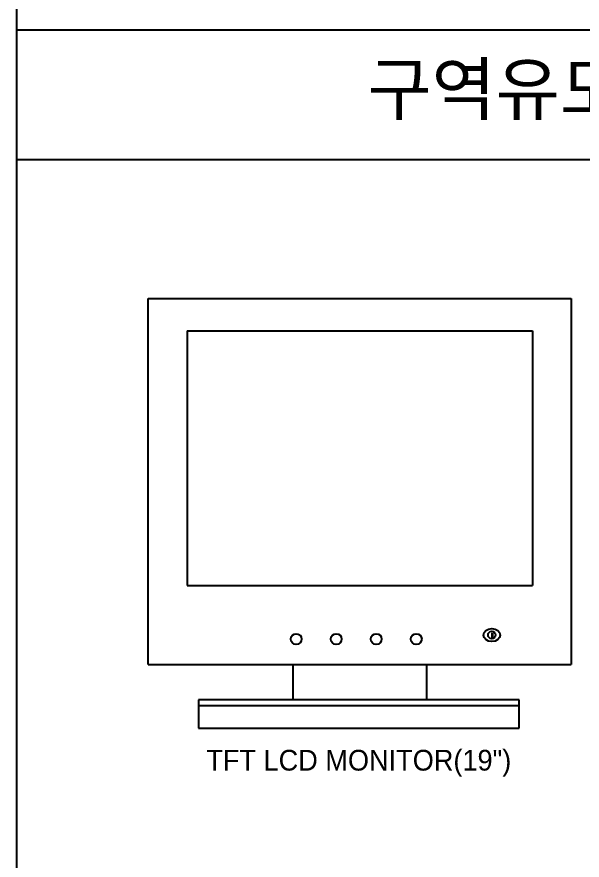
# Model space of a CAD drawing. Header units: millimetres. Extents: x 75184266 to 76346726, y -35850126 to -33679385.
# Drawn here: x 75293916 to 75330293, y -35723518 to -35669242 of the extents above; entities that cross this region are included whole.
import ezdxf
from ezdxf.enums import TextEntityAlignment as Align

# ---------------------------------------------------------------- set-up
doc = ezdxf.new("R2010")
doc.units = ezdxf.units.MM
doc.header["$LTSCALE"] = 50
doc.header["$MEASUREMENT"] = 0
doc.layers.get('0').update_dxf_attribs({"linetype": 'CONTINUOUS'})
doc.layers.add('PARKING', color=7, linetype='CONTINUOUS')
doc.styles.add('GHS', font='')
doc.styles.get('GHS').set_extended_font_data('Dotum')

msp = doc.modelspace()

# ---------------------------------------------------------------- linework, layer by layer
at = {"layer": 'PARKING', "color": 3}
for p, q in [((75293915.7, -35756542.3), (75293915.7, -35522254.9)), ((75293915.7, -35670079.1), (75528203.1, -35670079.1)), ((75528203.1, -35678446.5), (75293915.7, -35678446.5))]:
    msp.add_line(p, q, dxfattribs=at)
at = {"layer": 'PARKING', "linetype": 'Continuous'}
for p, q in [((75302361.2, -35687361.8, 71531.1), (75329579.2, -35687361.8, 71531.1)), ((75302361.2, -35710936.5, 71531.1), (75302361.2, -35687361.8, 71531.1)), ((75329579.2, -35687361.8, 71531.1), (75329579.2, -35710936.5, 71531.1)), ((75304875.8, -35689454.1, 71531.1), (75327094, -35689454.1, 71531.1)), ((75304875.8, -35689454.1, 71531.1), (75304875.8, -35705850.7, 71531.1)), ((75327094, -35689454.1, 71531.1), (75327094, -35705850.7, 71531.1)), ((75304875.8, -35705850.7, 71531.1), (75327094, -35705850.7, 71531.1)), ((75324485.7, -35708891.8, 71531.1), (75324485.7, -35709196.7, 71531.1)), ((75324485.7, -35709196.7, 71531.1), (75324503.8, -35709196.7, 71531.1)), ((75324521.5, -35708891.8, 71531.1), (75324521.5, -35709214.7, 71531.1)), ((75302361.2, -35710936.5, 71531.1), (75329579.2, -35710936.5, 71531.1)), ((75311667.3, -35710936.5, 71531.1), (75311667.3, -35713196.9, 71531.1)), ((75320273.2, -35710936.5, 71531.1), (75320273.2, -35713196.9, 71531.1)), ((75326232.8, -35713196.9, 71531.1), (75305599.2, -35713196.9, 71531.1)), ((75305599.2, -35713196.9, 71531.1), (75305599.2, -35715022.5, 71531.1)), ((75305599.2, -35713575.8, 71531.1), (75326232.8, -35713575.8, 71531.1)), ((75326232.8, -35715022.5, 71531.1), (75326232.8, -35713196.9, 71531.1)), ((75305599.2, -35715022.5, 71531.1), (75326232.8, -35715022.5, 71531.1))]:
    msp.add_line(p, q, dxfattribs=at)
for centre, radius in [((75324477.1, -35709027, 71531.1), 241.1), ((75311892.9, -35709290.9, 71531.1), 348.7), ((75314467.8, -35709290.9, 71531.1), 348.7), ((75317042.7, -35709290.9, 71531.1), 348.7), ((75319617.5, -35709290.9, 71531.1), 348.7)]:
    msp.add_circle(centre, radius, dxfattribs=at)
msp.add_ellipse((75324483.7, -35709032.2, 71531.1), major_axis=(-535.4, 0), ratio=0.7806661, dxfattribs=at)

# ---------------------------------------------------------------- texts
at = {"color": 7, "style": 'GHS'}
msp.add_text('구역유도전광판 ', height=3289.7, dxfattribs=at).set_placement((75331520.3, -35673848.5), align=Align.MIDDLE)
at = {"layer": 'PARKING', "linetype": 'Continuous', "style": 'GHS'}
msp.add_text('TFT LCD MONITOR(19")', height=1334.304, dxfattribs=at).set_placement((75306106.8, -35717753.4, 71531.1))

doc.saveas('drawing.dxf')
